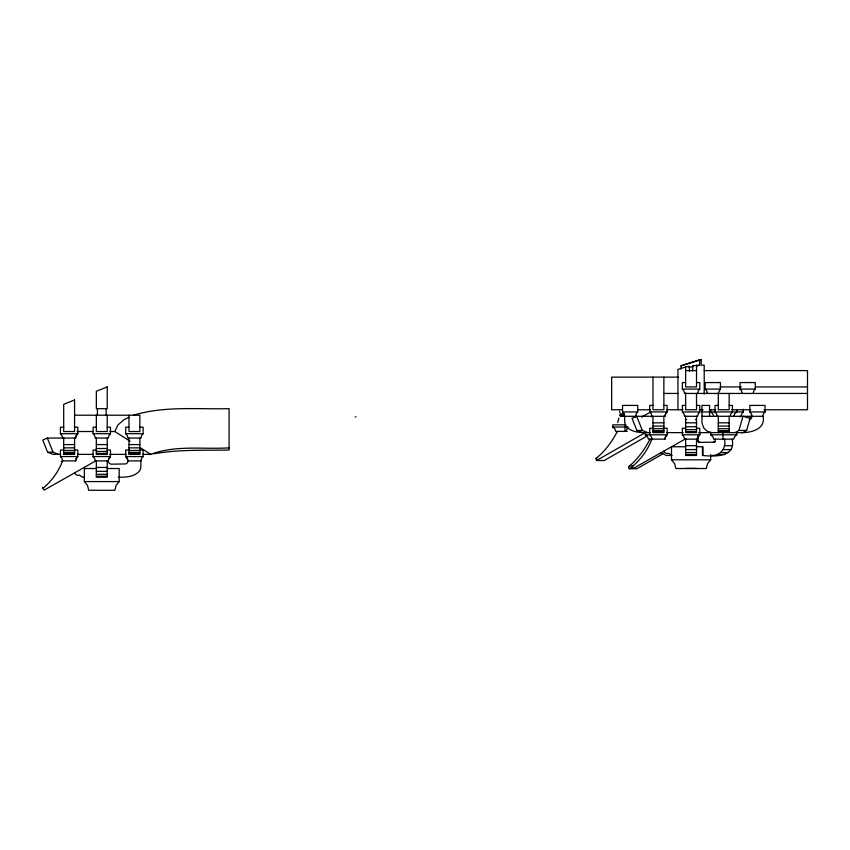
<?xml version="1.0" encoding="UTF-8"?>
<svg xmlns="http://www.w3.org/2000/svg" width="850" height="850" viewBox="0 0 850 850"><rect width="100%" height="100%" fill="white"/><g stroke="black" fill="none" stroke-linecap="round" stroke-linejoin="round"><path stroke-width="1.27" d="M617.759 422.535L618.885 417.998M60.871 454.378L53.029 454.378L47.589 452.2L42.744 440.077L47.377 438.058L75.661 438.058L76.266 435.636L77.839 433.702L77.839 427.178L74.577 427.178M61.2 461.507L62.602 460.902L75.661 460.902L76.266 458.49L77.839 456.556L77.839 450.022L74.577 450.022M118.32 477.233C125.556 477.307 133.907 476.967 139.209 471.357C142.959 467.118 138.55 460.243 143.119 456.556L143.119 450.022L139.857 450.022M635.651 416.936A3.262 3.262 0 0 1 635.588 416.298L636.183 413.876L637.766 411.942L637.766 405.418L622.529 405.418L622.529 411.942L624.102 413.876L624.707 416.298L664.966 416.298L665.561 413.876L667.144 411.942L667.144 405.418L663.871 405.418M617.642 431.757L617.334 431.386A95.699 67.671 90 0 1 595.977 458.501L596.551 460.519L645.299 432.618L645.352 434.796L647.583 436.73L648.433 439.142L664.966 439.142L665.561 436.73L667.144 434.796L667.144 428.262L663.871 428.262M697.606 393.444L698.211 391.021L699.784 389.098L699.784 382.564L696.522 382.564M730.246 416.298L730.851 413.876L732.424 411.942L732.424 405.418L729.162 405.418M741.126 416.298L741.731 413.876L743.304 411.942L743.304 409.328M753.1 393.444L753.695 391.021L755.268 389.098L755.268 382.564L740.042 382.564L740.042 389.098L741.614 391.021L742.22 393.444M741.126 432.618C751.134 432.969 766.434 428.899 762.939 415.671C763.141 414.216 763.916 412.856 765.064 411.942L765.064 405.418L749.827 405.418L749.827 411.942L751.411 413.876L752.006 416.298A3.262 3.262 0 0 1 749.381 419.496M733.72 416.298L734.57 413.876L736.801 411.942L736.801 409.764M735.101 432.618L738.947 430.44L742.953 416.298L750.072 418.317M698.774 432.618L742.804 432.618L746.651 430.44L750.646 416.298M712.173 455.462C720.885 455.664 726.495 447.323 724.487 439.142M702.461 446.76L702.461 455.462C714.361 456.641 736.079 457.555 732.179 439.142M109.756 431.524L114.835 431.524L117.938 425L124.164 419.56L128.977 417.308M677.939 409.764L677.939 369.442L685.631 366.934L689.446 366.308L688.904 367.285L693.249 366.573L692.707 365.776L699.593 365.16L699.593 359.72L701.133 359.72L701.133 365.16L704.214 365.16L704.214 394.188M107.217 427.178L110.479 427.178L110.479 433.702L108.906 435.636L108.301 438.058L95.253 438.058L94.647 435.636L93.075 433.702L93.075 427.178L96.337 427.178M139.857 427.178L143.119 427.178L143.119 433.702L141.546 435.636L140.951 438.058L127.893 438.058L127.287 435.636L125.715 433.702L125.715 427.178L128.977 427.178M107.217 468.52L119.191 468.52L119.191 481.578L116.036 485.446L114.835 490.28L88.719 490.28L87.518 485.446L84.373 481.578L84.373 468.52L96.337 468.52M707.402 393.444L706.796 391.021L705.224 389.098L705.224 382.564L720.449 382.564L720.449 389.098L718.324 392.817L718.282 409.764L729.162 409.764L729.162 393.444M696.522 405.418L699.784 405.418L699.784 411.942L698.211 413.876L697.606 416.298L684.548 416.298L683.942 413.876L682.369 411.942L682.369 405.418L685.631 405.418M696.522 428.262L699.784 428.262L699.784 434.796L698.211 436.73L697.606 439.142L684.548 439.142L683.942 436.73L682.369 434.796L682.369 428.262L685.631 428.262M710.664 454.591L710.664 459.818L707.508 463.686L706.308 468.52L675.846 468.52L674.645 463.686L671.489 459.818L671.489 446.76L685.631 446.76M736.801 432.618L736.801 434.796L734.57 436.73L733.72 439.142L713.713 439.142L712.863 436.73L710.643 434.796L710.643 432.618M641.856 416.978L651.015 411.74M647.328 435.859L604.254 460.519L596.551 460.519M649.974 439.142A97.113 68.669 90 0 1 628.617 466.714L629.202 468.733L632.612 466.777M663.106 453.719L636.894 468.733L629.202 468.733M96.188 460.626L44.104 490.142L42.5 487.294M685.759 438.717L633.409 468.382L631.794 465.534M142.811 454.378L150.737 454.378C175.344 444.911 203.203 449.459 229.086 447.854M650.505 439.748L651.907 439.142L651.302 436.73L649.729 434.796L649.729 428.262L652.991 428.262M681.02 369.049L681.02 365.776L699.593 359.72M701.133 359.72L681.02 365.776M697.117 365.967L699.593 365.16M133.482 415.204C164.422 405.822 197.264 409.434 229.086 408.68L229.086 450.022C204.011 450.468 178.627 449.406 153.85 453.783M712.948 442.414L713.83 442.159A3.262 2.306 -90 0 0 715.254 439.142M685.631 370.6L696.522 370.6M704.214 370.6L807.5 370.6L807.5 409.764L764.012 409.764M678.364 377.124L611.649 377.124L611.649 409.764L621.987 409.764M685.631 382.564L682.369 382.564L682.369 389.098L683.942 391.021L684.548 393.444L807.5 393.444M720.099 386.92L741.285 386.92M755.852 386.92L807.5 386.92M682.369 389.098L699.784 389.098M705.224 389.098L720.449 389.098M740.042 389.098L755.268 389.098M663.871 393.444L677.939 393.444M652.991 405.418L649.729 405.418L649.729 411.942L651.302 413.876L651.907 416.298A3.262 3.262 0 0 1 651.844 416.936M718.282 405.418L715.009 405.418L715.009 411.942L716.593 413.876L717.188 416.298M637.489 409.764L650.409 409.764M666.581 409.764L683.071 409.764M699.168 409.764L703.131 409.764M709.389 409.764L715.742 409.764M731.765 409.764L750.688 409.764M622.529 411.942L637.766 411.942M649.729 411.942L667.144 411.942A5.716 5.716 0 0 0 664.966 416.298M682.369 411.942L699.784 411.942M701.962 411.942L709.569 411.942M710.643 409.764L710.643 411.942L743.304 411.942M749.827 411.942L765.064 411.942M620.351 413.971L624.389 413.971M619.809 414.513L624.24 414.513M74.577 415.204L139.857 415.204L139.857 431.524L128.977 431.524L128.977 415.204M619.809 415.608L624.24 415.608M620.351 416.149L624.389 416.149M701.962 416.298L762.886 416.298M355.289 416.893L356.054 416.893M685.631 419.56L686.726 419.56M695.428 419.56L696.522 419.56M652.991 422.822L663.871 422.822M685.631 422.822L696.522 422.822M718.282 422.822L729.162 422.822M625.791 424.851L612.712 424.851L612.712 427.029L614.943 428.963L615.793 431.386L627.077 431.386M652.991 426.084L663.871 426.084M718.282 426.084L729.162 426.084M685.631 426.743L696.522 426.743M63.697 427.178L60.435 427.178L60.435 433.702L62.008 435.636L62.602 438.058M612.712 427.029L627.332 427.029M652.991 428.697L663.871 428.697M718.282 428.697L729.162 428.697M685.631 429.675L696.522 429.675M642.334 430.44L636.671 416.298L632.039 418.317L636.894 430.44L642.334 430.44L647.774 432.618M738.947 430.44L746.651 430.44M652.991 430.663L663.871 430.663M718.282 430.663L729.162 430.663M77.137 431.524L93.203 431.524M685.631 431.641L696.522 431.641M652.991 431.959L663.871 431.959M718.282 431.959L729.162 431.959M650.282 432.618C642.164 432.661 632.528 433.107 626.45 426.743L624.707 422.822L624.707 416.298M666.761 432.618L683.124 432.618M60.435 433.702L77.839 433.702A5.716 5.716 0 0 0 75.661 438.058M93.075 433.702L110.479 433.702M125.715 433.702L143.119 433.702M645.352 434.796L667.144 434.796A5.716 5.716 0 0 0 664.966 439.142M682.369 434.796L699.784 434.796M710.643 434.796L736.801 434.796M63.697 444.582L74.577 444.582M96.337 444.582L107.217 444.582M128.977 444.582L139.857 444.582M685.631 445.676L696.522 445.676M724.487 445.676L732.179 445.676M696.522 446.76L702.971 446.76L702.971 455.462M63.697 447.854L74.577 447.854M128.977 447.854L139.857 447.854M96.337 448.502L107.217 448.502M685.631 449.586L696.522 449.586M723.254 449.586L730.947 449.586M63.697 450.022L60.435 450.022L60.435 456.556L62.008 458.49L62.602 460.902A66.024 66.024 0 0 1 43.031 488.251M96.337 450.022L93.075 450.022L93.075 456.556L94.647 458.49L95.253 460.902L108.301 460.902A3.262 3.262 0 0 0 111.573 464.174L125.874 463.919A3.262 3.262 0 0 0 127.893 460.902L127.287 458.49L125.715 456.556L125.715 450.022L128.977 450.022M107.217 450.022L110.479 450.022L110.479 456.556A5.716 5.716 0 0 0 108.301 460.902L108.906 458.49L110.479 456.556L93.075 456.556M63.697 450.457L74.577 450.457M128.977 450.457L139.857 450.457M96.337 451.435L107.217 451.435M47.589 452.2L53.029 452.2L58.469 454.378M63.697 452.423L74.577 452.423M128.977 452.423L139.857 452.423M685.631 452.529L696.522 452.529M720.8 452.529L728.492 452.529M96.337 453.401L107.217 453.401M63.697 453.73L74.577 453.73M128.977 453.73L139.857 453.73M77.467 454.378L93.075 454.378M109.735 454.378L126.087 454.378M685.631 454.484L696.522 454.484M717.102 454.484L724.795 454.484M672.031 455.462L666.899 455.462A6.864 4.856 -90 0 1 663.436 453.294A3.846 2.72 -90 0 1 660.939 452.827M60.435 456.556L77.839 456.556A5.716 5.716 0 0 0 75.661 460.902M143.119 456.556L125.715 456.556A5.716 5.716 0 0 1 127.893 460.902L140.951 460.902M671.489 459.818L710.664 459.818M96.337 467.436L107.217 467.436M685.631 468.382L696.522 468.382M96.337 471.357L107.217 471.357M96.337 474.289L107.217 474.289M96.337 476.244L107.217 476.244M84.373 481.578L119.191 481.578M671.489 455.462L668.769 453.294A3.846 3.846 0 0 1 663.871 451.116M711.747 432.618L706.849 430.982L703.588 427.72L701.962 422.822L701.962 405.418L709.569 405.418L709.569 416.298M636.894 430.44L642.334 432.618M710.643 411.942L712.863 413.876L713.713 416.298M114.835 431.524L130.071 441.224M140.951 448.141L150.737 454.378M47.377 438.058L53.029 452.2M619.533 411.304L619.884 412.664M729.162 416.298L729.162 432.618M722.946 432.618L722.946 439.142M718.282 416.298L718.282 432.618M699.539 432.618L699.539 434.796A5.716 4.037 -90 0 0 697.999 439.142A3.262 2.306 -90 0 0 700.304 442.414M696.522 365.16L696.522 386.92L685.631 386.92L685.631 366.934M696.522 393.444L696.522 409.764L685.631 409.764L685.631 392.891M696.522 416.118L696.522 432.618L685.631 432.618L685.631 415.979M696.522 439.046L696.522 455.462L685.631 455.462L685.631 438.834M692.707 365.776L692.707 370.919M689.446 366.308L689.446 371.556M663.871 377.124L663.871 409.764L652.991 409.764L652.991 377.124M663.871 416.298L663.871 432.618L652.991 432.618L652.991 416.298M625.026 424.851L625.026 431.386M139.857 438.058L139.857 454.378L128.977 454.378L128.977 438.058M107.217 415.204L107.217 431.524L96.337 431.524L96.337 415.204M107.217 438.058L107.217 454.378L96.337 454.378L96.337 438.058M107.217 460.902L107.217 477.233L96.337 477.233L96.337 460.902M106.133 408.68L106.133 415.204M97.421 408.68L97.421 415.204M74.577 438.058L74.577 454.378L63.697 454.378L63.697 438.058M84.373 477.233A6.864 6.864 0 0 1 79.475 475.054A3.846 3.846 0 0 1 74.577 472.876M626.556 431.386A5.716 4.037 90 0 1 628.097 427.029M595.977 458.501A14.142 9.276 60.2 0 1 596.785 458.065M697.234 439.142A3.262 2.306 -90 0 0 699.539 442.414L714.595 442.159A3.262 2.306 -90 0 0 715.349 441.458M697.478 437.304A5.716 4.037 -90 0 1 697.659 436.73M698.137 435.668A5.716 4.037 -90 0 1 698.774 434.796M628.617 466.714A14.142 9.276 60.2 0 1 630.286 465.959M740.106 416.936A3.262 3.262 0 0 1 740.042 416.298M642.111 416.298A3.262 3.262 0 0 1 642.048 416.936M651.907 439.142A66.024 66.024 0 0 1 632.336 466.48M74.577 399.978L63.697 404.324L63.697 431.524L74.577 431.524L74.577 399.978M107.217 386.92L96.337 391.266L96.337 408.68L107.217 408.68L107.217 386.92"/></g></svg>
